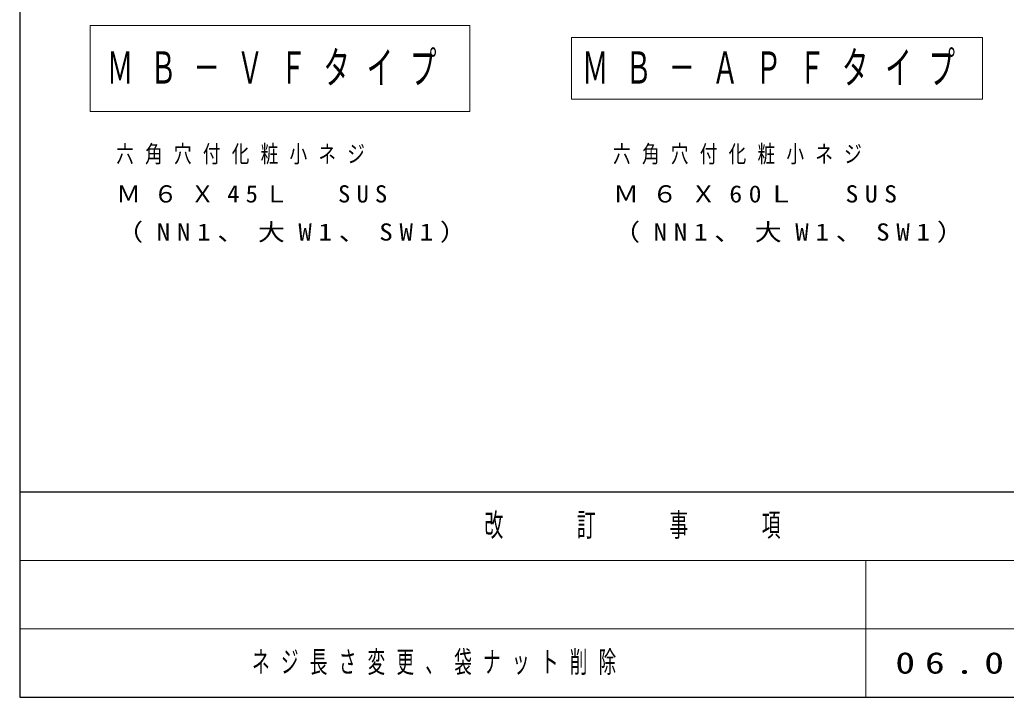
# Model space of a CAD drawing. Units: millimetres on the paper. Extents: x -365 to 12, y -38 to 257.
# Drawn here: x -365 to -264.2, y 0 to 69.3 of the extents above; entities that cross this region are included whole.
import ezdxf

# ---------------------------------------------------------------- set-up
doc = ezdxf.new("R2010")
doc.units = ezdxf.units.MM
doc.layers.add('0_2', color=7, linetype='Continuous', lineweight=13)
doc.layers.add('LY_3', color=3, linetype='Continuous', lineweight=25)
doc.styles.add('ＭＳ ゴシック', font='')
doc.styles.get('ＭＳ ゴシック').set_extended_font_data('MS Gothic')

msp = doc.modelspace()

# ---------------------------------------------------------------- linework, layer by layer
at = {"layer": '0_2', "color": 20, "lineweight": 25}
for p, q in [((-365, 257), (-365, 0)), ((-365, 21), (0, 21)), ((-365, 0), (0, 0))]:
    msp.add_line(p, q, dxfattribs=at)
at = {"layer": '0_2'}
for p, q in [((-365, 14), (-238.5, 14)), ((-278.5, 14), (-278.5, 0)), ((-365, 7), (-238.5, 7))]:
    msp.add_line(p, q, dxfattribs=at)
at = {"layer": 'LY_3', "color": 7, "lineweight": 13}
for p, q in [((-357.786, 68.711), (-357.786, 59.911)), ((-318.986, 68.711), (-357.786, 68.711)), ((-318.986, 59.911), (-318.986, 68.711)), ((-266.598, 67.461), (-308.598, 67.461)), ((-308.598, 67.461), (-308.598, 61.161)), ((-266.598, 61.161), (-266.598, 67.461)), ((-308.598, 61.161), (-266.598, 61.161)), ((-357.786, 59.911), (-318.986, 59.911))]:
    msp.add_line(p, q, dxfattribs=at)

# ---------------------------------------------------------------- texts
at = {"layer": '0_2', "insert": (-301.75, 17.5), "char_height": 2.346, "attachment_point": 5, "style": 'ＭＳ ゴシック'}
msp.add_mtext('\\T1.64;\\W0.6;改\u3000\u3000訂\u3000\u3000事\u3000\u3000項', dxfattribs=at)
at = {"layer": 'LY_3', "color": 7, "style": 'ＭＳ ゴシック'}
for s, insert, char_height, attachment_point in [('\\T1.64;\\W0.6;ＭＢ－ＶＦタイプ', (-338.386, 64.311), 3.299, 5), ('\\T1.64;\\W0.6;ＭＢ－ＡＰＦタイプ', (-287.598, 64.311), 3.299, 5), ('\\T1.64;\\W0.75;六角穴付化粧小ネジ', (-355.14, 55.469), 1.76, 4), ('\\T1.64;\\W0.75;六角穴付化粧小ネジ', (-304.352, 55.469), 1.76, 4), ('\\T1.5;\\W1.05;Ｍ６Ｘ45Ｌ\u3000SUS', (-355.14, 51.469), 1.76, 4), ('\\T1.5;\\W1.1;Ｍ６Ｘ60Ｌ\u3000SUS', (-304.352, 51.469), 1.76, 4), ('\\T1.5;\\W1.15;（NN1、大W1、SW1）', (-355.14, 47.469), 1.76, 4), ('\\T1.5;\\W1.15;（NN1、大W1、SW1）', (-304.352, 47.469), 1.76, 4), ('\\T1.64;\\W0.6;ネジ長さ変更、袋ナット削除', (-341.25, 3.5), 2.199, 4), ('\\T1.5;\\W1.35;06.05.30', (-275.5, 3.5), 2.199, 4)]:
    msp.add_mtext(s, dxfattribs=dict(at, insert=insert, char_height=char_height, attachment_point=attachment_point))

doc.saveas('drawing.dxf')
